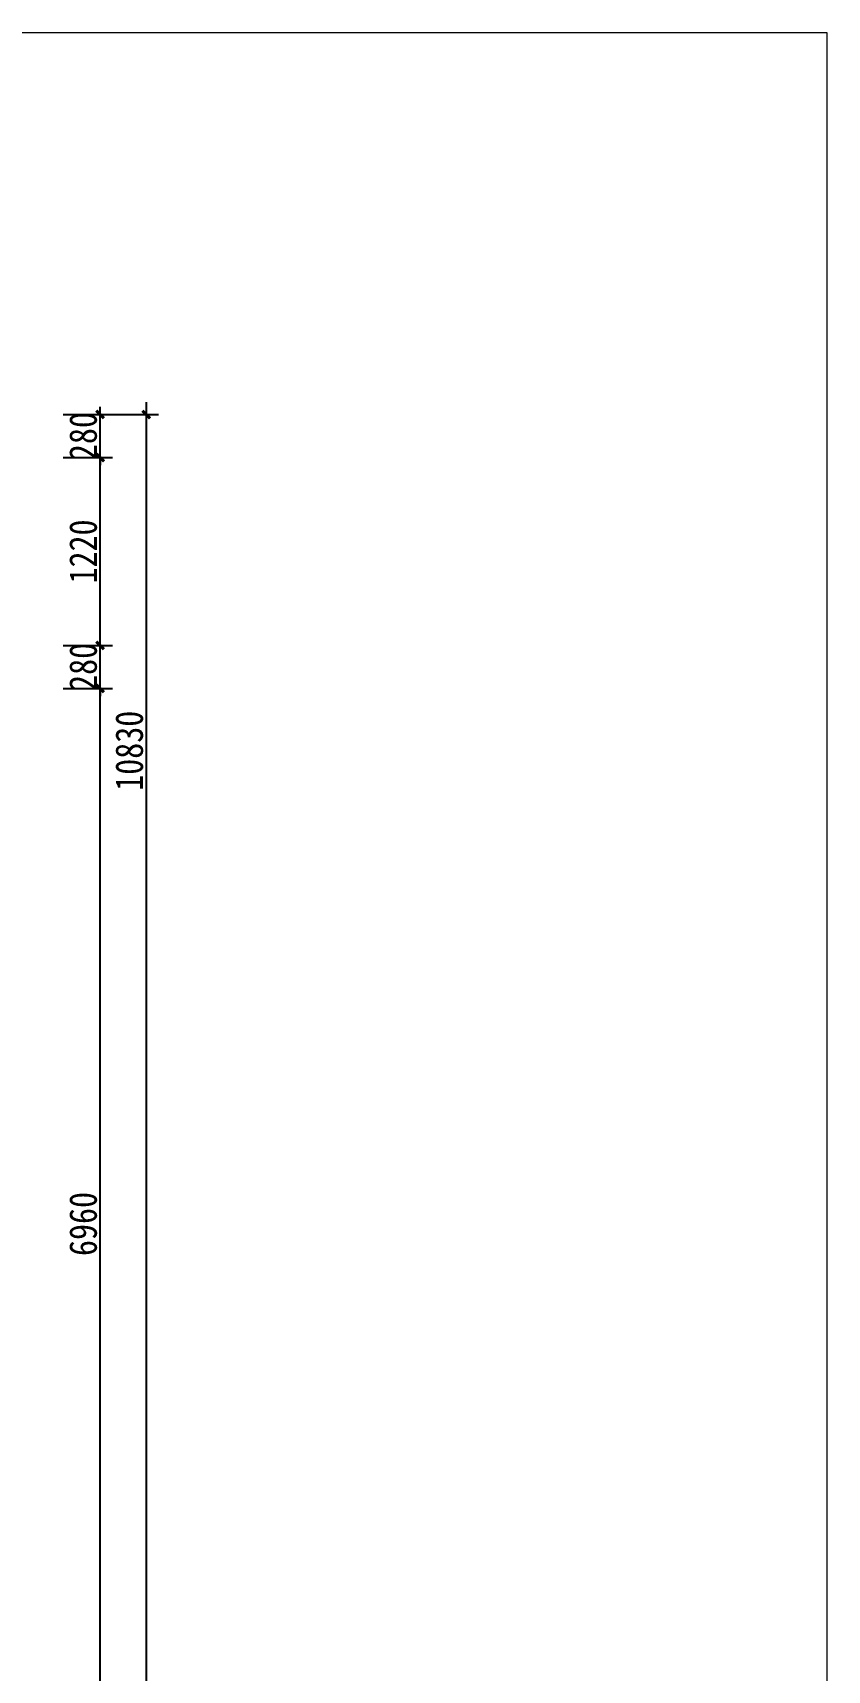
# Model space of a CAD drawing. Header units: millimetres. Extents: x 104198 to 1296755, y -81101 to 81453.
# Drawn here: x 579108 to 584274, y 10850 to 21491 of the extents above; entities that cross this region are included whole.
import ezdxf

# ---------------------------------------------------------------- set-up
doc = ezdxf.new("R2010")
doc.units = ezdxf.units.MM
doc.header["$PDMODE"] = 3
doc.layers.get('Defpoints').update_dxf_attribs({"color": 250})
doc.layers.add('1-活动家具', color=51, linetype='Continuous', lineweight=20)
doc.layers.add('30-PL-平面文字说明', color=1, linetype='Continuous')
doc.styles.add('新宋体', font='', dxfattribs={"width": 0.85})
doc.styles.get('新宋体').set_extended_font_data('NSimSun')
doc.dimstyles.new('平面外部尺寸', dxfattribs={"dimtxt": 180, "dimasz": 50, "dimexe": 80, "dimexo": 60, "dimgap": 20, "dimtad": 1, "dimdec": 0, "dimtxsty": '新宋体', "dimblk": 'ARCHTICK', "dimcen": 2.5, "dimdle": 80, "dimclrd": 8, "dimclre": 8, "dimclrt": 1, "dimadec": 0, "dimazin": 0, "dimtfac": 1, "dimtdec": 0, "dimtix": 1, "dimtmove": 2, "dimatfit": 3, "dimldrblk": 'DOT', "dimfxl": 1, "dimarcsym": 0})

# ---------------------------------------------------------------- blocks, each defined once
blk = doc.blocks.new('_ArchTick')
at = {"color": 2, "linetype": 'ByBlock', "const_width": 0.4}
blk.add_lwpolyline([(-0.5, -0.5), (0.5, 0.5)], dxfattribs=at)
blk = doc.blocks.new('*D1257')
at = {"layer": '30-PL-平面文字说明', "color": 8, "lineweight": -2, "transparency": 16777216}
for p, q in [((579546, 10190), (579546, 17310)), ((579306, 17230), (579626, 17230)), ((579306, 10270), (579626, 10270))]:
    blk.add_line(p, q, dxfattribs=at)
at = {"layer": 'Defpoints', "color": 0, "transparency": 16777216}
for p in [(579246, 17230), (579546, 17230), (579246, 10270)]:
    blk.add_point(p, dxfattribs=at)
at = {"layer": '30-PL-平面文字说明', "color": 8, "lineweight": -2, "transparency": 16777216, "xscale": 50, "yscale": 50, "zscale": 50}
for p, rotation in [((579546, 17230), 90), ((579546, 10270), 270)]:
    blk.add_blockref('_ArchTick', p, dxfattribs=dict(at, rotation=rotation))
at = {"layer": '30-PL-平面文字说明', "color": 1, "transparency": 16777216, "insert": (579436, 13750), "char_height": 180, "attachment_point": 5, "rotation": 90, "style": '新宋体'}
blk.add_mtext('6960', dxfattribs=at)
blk = doc.blocks.new('_Dot')
at = {"color": 2, "linetype": 'ByBlock', "lineweight": -2}
blk.add_line((-0.5, 0), (-1, 0), dxfattribs=at)
at = {"color": 2, "linetype": 'ByBlock', "const_width": 0.5}
blk.add_lwpolyline([(-0.25, 0, 1), (0.25, 0, 1)], format="xyb", close=True, dxfattribs=at)
blk = doc.blocks.new('*D1258')
at = {"layer": '30-PL-平面文字说明', "color": 8, "lineweight": -2, "transparency": 16777216}
for p, q in [((579546, 17510), (579546, 17560)), ((579306, 17510), (579626, 17510)), ((579546, 17230), (579546, 17510)), ((579306, 17230), (579626, 17230)), ((579546, 17230), (579546, 17180))]:
    blk.add_line(p, q, dxfattribs=at)
at = {"layer": 'Defpoints', "color": 0, "transparency": 16777216}
for p in [(579246, 17510), (579546, 17510), (579246, 17230)]:
    blk.add_point(p, dxfattribs=at)
at = {"layer": '30-PL-平面文字说明', "color": 8, "lineweight": -2, "transparency": 16777216, "xscale": 50, "yscale": 50, "zscale": 50}
for p, rotation in [((579546, 17510), 270), ((579546, 17230), 90)]:
    blk.add_blockref('_ArchTick', p, dxfattribs=dict(at, rotation=rotation))
at = {"layer": '30-PL-平面文字说明', "color": 1, "transparency": 16777216, "insert": (579436, 17370), "char_height": 180, "attachment_point": 5, "rotation": 90, "style": '新宋体'}
blk.add_mtext('280', dxfattribs=at)
blk = doc.blocks.new('*D1259')
at = {"layer": '30-PL-平面文字说明', "color": 8, "lineweight": -2, "transparency": 16777216}
for p, q in [((579306, 18730), (579626, 18730)), ((579546, 17430), (579546, 18810)), ((579306, 17510), (579626, 17510))]:
    blk.add_line(p, q, dxfattribs=at)
at = {"layer": 'Defpoints', "color": 0, "transparency": 16777216}
for p in [(579246, 18730), (579546, 18730), (579246, 17510)]:
    blk.add_point(p, dxfattribs=at)
at = {"layer": '30-PL-平面文字说明', "color": 8, "lineweight": -2, "transparency": 16777216, "xscale": 50, "yscale": 50, "zscale": 50}
for p, rotation in [((579546, 18730), 90), ((579546, 17510), 270)]:
    blk.add_blockref('_ArchTick', p, dxfattribs=dict(at, rotation=rotation))
at = {"layer": '30-PL-平面文字说明', "color": 1, "transparency": 16777216, "insert": (579436, 18120), "char_height": 180, "attachment_point": 5, "rotation": 90, "style": '新宋体'}
blk.add_mtext('1220', dxfattribs=at)
blk = doc.blocks.new('*D1260')
at = {"layer": '30-PL-平面文字说明', "color": 8, "lineweight": -2, "transparency": 16777216}
for p, q in [((579546, 19010), (579546, 19060)), ((579306, 19010), (579626, 19010)), ((579546, 18730), (579546, 19010)), ((579306, 18730), (579626, 18730)), ((579546, 18730), (579546, 18680))]:
    blk.add_line(p, q, dxfattribs=at)
at = {"layer": 'Defpoints', "color": 0, "transparency": 16777216}
for p in [(579246, 19010), (579546, 19010), (579246, 18730)]:
    blk.add_point(p, dxfattribs=at)
at = {"layer": '30-PL-平面文字说明', "color": 8, "lineweight": -2, "transparency": 16777216, "xscale": 50, "yscale": 50, "zscale": 50}
for p, rotation in [((579546, 19010), 270), ((579546, 18730), 90)]:
    blk.add_blockref('_ArchTick', p, dxfattribs=dict(at, rotation=rotation))
at = {"layer": '30-PL-平面文字说明', "color": 1, "transparency": 16777216, "insert": (579436, 18870), "char_height": 180, "attachment_point": 5, "rotation": 90, "style": '新宋体'}
blk.add_mtext('280', dxfattribs=at)
blk = doc.blocks.new('*D1261')
at = {"layer": '30-PL-平面文字说明', "color": 8, "lineweight": -2, "transparency": 16777216}
for p, q in [((579846, 19090), (579846, 8100)), ((579306, 19010), (579926, 19010)), ((579306, 8180), (579926, 8180))]:
    blk.add_line(p, q, dxfattribs=at)
at = {"layer": 'Defpoints', "color": 0, "transparency": 16777216}
for p in [(579246, 19010), (579246, 8180), (579846, 8180)]:
    blk.add_point(p, dxfattribs=at)
at = {"layer": '30-PL-平面文字说明', "color": 8, "lineweight": -2, "transparency": 16777216, "xscale": 50, "yscale": 50, "zscale": 50}
for p, rotation in [((579846, 19010), 90), ((579846, 8180), 270)]:
    blk.add_blockref('_ArchTick', p, dxfattribs=dict(at, rotation=rotation))
at = {"layer": '30-PL-平面文字说明', "color": 1, "transparency": 16777216, "insert": (579736, 16825), "char_height": 180, "attachment_point": 5, "rotation": 90, "style": '新宋体'}
blk.add_mtext('10830', dxfattribs=at)

msp = doc.modelspace()

# ---------------------------------------------------------------- linework, layer by layer
at = {"layer": '1-活动家具', "color": 3}
msp.add_lwpolyline([(584273.7, 21490.6), (538468.7, 21490.6), (538468.7, 5265.6), (584273.7, 5265.6)], close=True, dxfattribs=at)

# ---------------------------------------------------------------- dimensions: what is measured, and where the dimension line sits
at = {"layer": '30-PL-平面文字说明', "color": 251}
dim = msp.add_linear_dim(base=(579846, 8180.1), p1=(579246, 19010.1), p2=(579246, 8180.1), angle=90, dimstyle='平面外部尺寸', dxfattribs=at)
dim.commit()
dim.dimension.update_dxf_attribs({"geometry": '*D1261', "text_midpoint": (579736, 16825.1), "dimtype": 160})
for base, p1, p2, picture, middle in [((579546, 19010.1), (579246, 18730.1), (579246, 19010.1), '*D1260', (579436, 18870.1)), ((579546, 18730.1), (579246, 17510.1), (579246, 18730.1), '*D1259', (579436, 18120.1)), ((579546, 17510.1), (579246, 17230.1), (579246, 17510.1), '*D1258', (579436, 17370.1)), ((579546, 17230.1), (579246, 10270.1), (579246, 17230.1), '*D1257', (579436, 13750.1))]:
    dim = msp.add_linear_dim(base=base, p1=p1, p2=p2, angle=90, dimstyle='平面外部尺寸', dxfattribs=at)
    dim.commit()
    dim.dimension.update_dxf_attribs({"geometry": picture, "text_midpoint": middle})

doc.saveas('drawing.dxf')
